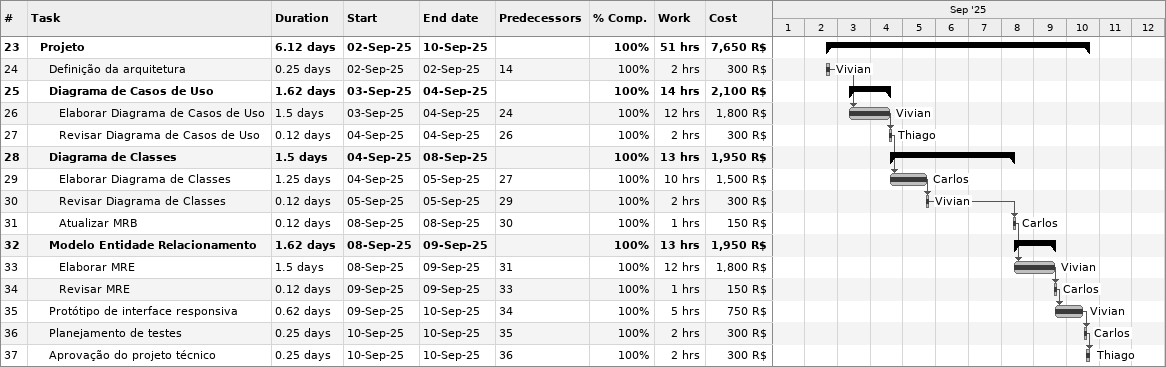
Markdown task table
| ID | Level | Task | Duration | Start | Finish | Predecessors | Resources | % complete | Work (h) | Cost (R$) |
|---|---|---|---|---|---|---|---|---|---|---|
| 23 | 2 | **Projeto** | 6.12d | 2025-09-02 | 2025-09-10 |  |  | 100 | 51 | 7650 |
| 24 | 3 | Definição da arquitetura | 0.25d | 2025-09-02 | 2025-09-02 | 14 | Vivian | 100 | 2 | 300 |
| 25 | 3 | **Diagrama de Casos de Uso** | 1.62d | 2025-09-03 | 2025-09-04 |  |  | 100 | 14 | 2100 |
| 26 | 4 | Elaborar Diagrama de Casos de Uso | 1.5d | 2025-09-03 | 2025-09-04 | 24 | Vivian | 100 | 12 | 1800 |
| 27 | 4 | Revisar Diagrama de Casos de Uso | 0.12d | 2025-09-04 | 2025-09-04 | 26 | Thiago | 100 | 2 | 300 |
| 28 | 3 | **Diagrama de Classes** | 1.5d | 2025-09-04 | 2025-09-08 |  |  | 100 | 13 | 1950 |
| 29 | 4 | Elaborar Diagrama de Classes | 1.25d | 2025-09-04 | 2025-09-05 | 27 | Carlos | 100 | 10 | 1500 |
| 30 | 4 | Revisar Diagrama de Classes | 0.12d | 2025-09-05 | 2025-09-05 | 29 | Vivian | 100 | 2 | 300 |
| 31 | 4 | Atualizar MRB | 0.12d | 2025-09-08 | 2025-09-08 | 30 | Carlos | 100 | 1 | 150 |
| 32 | 3 | **Modelo Entidade Relacionamento** | 1.62d | 2025-09-08 | 2025-09-09 |  |  | 100 | 13 | 1950 |
| 33 | 4 | Elaborar MRE | 1.5d | 2025-09-08 | 2025-09-09 | 31 | Vivian | 100 | 12 | 1800 |
| 34 | 4 | Revisar MRE | 0.12d | 2025-09-09 | 2025-09-09 | 33 | Carlos | 100 | 1 | 150 |
| 35 | 3 | Protótipo de interface responsiva | 0.62d | 2025-09-09 | 2025-09-10 | 34 | Vivian | 100 | 5 | 750 |
| 36 | 3 | Planejamento de testes | 0.25d | 2025-09-10 | 2025-09-10 | 35 | Carlos | 100 | 2 | 300 |
| 37 | 3 | Aprovação do projeto técnico | 0.25d | 2025-09-10 | 2025-09-10 | 36 | Thiago | 100 | 2 | 300 |
